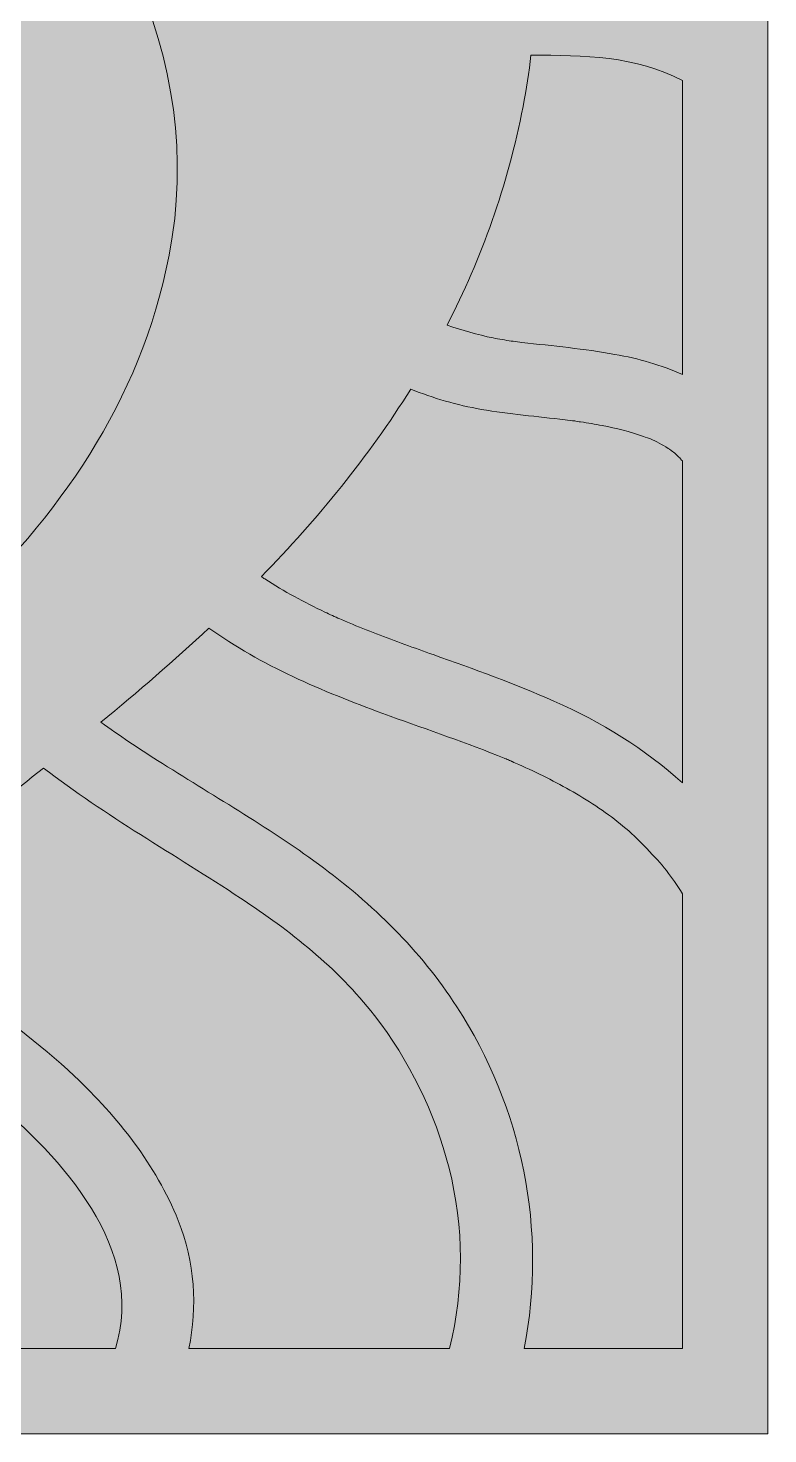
# Model space of a CAD drawing. Extents: x 29 to 970, y -1455 to -44.
# Drawn here: x 725.8 to 970.1, y -1455.5 to -990.9 of the extents above; entities that cross this region are included whole.
import ezdxf

# ---------------------------------------------------------------- set-up
doc = ezdxf.new("R2010")
doc.units = 0
doc.header["$MEASUREMENT"] = 0
doc.layers.add('Layer 1', color=7, linetype='Continuous')

# ---------------------------------------------------------------- blocks, each defined once
blk = doc.blocks.new('block 2')
at = {"layer": 'Layer 1', "true_color": 0x009344}
h = blk.add_hatch(color=114, dxfattribs=at)
h.dxf.hatch_style = 2
h.paths.add_polyline_path([(970.14, -1455.49), (29.31, -1455.49), (29.31, -44.24), (970.14, -44.24)])
at = {"layer": 'Layer 1', "lineweight": 0}
blk.add_lwpolyline([(970.14, -1455.49), (29.31, -1455.49), (29.31, -44.24), (970.14, -44.24), (970.14, -1455.49)], dxfattribs=at)
blk = doc.blocks.new('block 3')
at = {"layer": 'Layer 1', "lineweight": 0}
blk.add_lwpolyline([(29.3, -44.23), (29.3, -1455.5), (970.15, -1455.5), (970.15, -44.23), (29.3, -44.23)], dxfattribs=at)
for points, knots in [([(702.5, -1183.2), (707.38, -1174.89), (711.95, -1165.58), (715.64, -1155.1), (717.46, -1149.86), (719.09, -1144.33), (720.32, -1138.49), (721.57, -1132.66), (722.44, -1126.51), (722.83, -1120.14), (723.2, -1113.76), (723.08, -1107.17), (722.29, -1100.4), (721.5, -1093.69), (720.1, -1086.97), (718.1, -1080.37), (716.04, -1073.43), (713.28, -1066.72), (710.03, -1060.25), (706.79, -1053.75), (702.92, -1047.55), (698.59, -1041.62), (694.31, -1035.81), (689.61, -1030.32), (684.52, -1025.13), (684.52, -1025.13), (682.6, -1023.21), (682.6, -1023.21), (681.96, -1022.57), (681.32, -1021.93), (680.65, -1021.32), (679.3, -1020.11), (677.97, -1018.88), (676.62, -1017.65), (675.24, -1016.47), (673.84, -1015.29), (672.46, -1014.11), (671.77, -1013.52), (671.03, -1012.95), (670.32, -1012.41), (670.32, -1012.41), (668.15, -1010.74), (668.15, -1010.74), (662.32, -1006.31), (656.17, -1002.25), (649.72, -998.66), (643.3, -995.04), (636.53, -991.91), (629.55, -989.28), (629.55, -989.28), (626.91, -988.3), (626.91, -988.3), (626.91, -988.3), (624.26, -987.41), (624.26, -987.41), (622.46, -986.82), (620.71, -986.21), (618.89, -985.71), (618.89, -985.71), (616.16, -984.95), (616.16, -984.95), (615.25, -984.7), (614.34, -984.43), (613.48, -984.26), (613.48, -984.26), (608.19, -983.06), (608.19, -983.06), (601.15, -981.48), (594.06, -980.45), (587, -979.68), (572.88, -978.23), (558.85, -978.45), (545.25, -979.81), (531.64, -981.14), (518.42, -983.65), (505.78, -987.04), (504.25, -987.46), (502.75, -987.88), (501.25, -988.3), (513.77, -958.2), (534.71, -928.13), (561.07, -907.17), (563.6, -909.8), (566.11, -912.07), (568.55, -913.94), (577.97, -921.17), (586.46, -922.77), (593.77, -918.71), (601.08, -914.63), (604.18, -906.58), (603, -894.77), (602.68, -891.67), (602.06, -888.35), (601.18, -884.75), (629.94, -874.98), (662.2, -876.95), (695.47, -898.16), (753.27, -934.97), (784.89, -1001.85), (772.36, -1065.93), (762.74, -1115.17), (735.7, -1152.44), (701.5, -1184.9), (701.84, -1184.33), (702.16, -1183.77), (702.5, -1183.2)], [0, 0, 0, 0, 1, 1, 1, 2, 2, 2, 3, 3, 3, 4, 4, 4, 5, 5, 5, 6, 6, 6, 7, 7, 7, 8, 8, 8, 9, 9, 9, 10, 10, 10, 11, 11, 11, 12, 12, 12, 13, 13, 13, 14, 14, 14, 15, 15, 15, 16, 16, 16, 17, 17, 17, 18, 18, 18, 19, 19, 19, 20, 20, 20, 21, 21, 21, 22, 22, 22, 23, 23, 23, 24, 24, 24, 25, 25, 25, 26, 26, 26, 27, 27, 27, 28, 28, 28, 29, 29, 29, 30, 30, 30, 31, 31, 31, 32, 32, 32, 33, 33, 33, 34, 34, 34, 35, 35, 35, 35]), ([(941.92, -1105.4), (934.98, -1102.22), (927.33, -1100.11), (919.63, -1098.73), (909.47, -1096.91), (899.18, -1095.97), (888.92, -1094.77), (887.94, -1094.67), (886.95, -1094.55), (885.97, -1094.42), (885.82, -1094.4), (885.7, -1094.37), (885.6, -1094.37), (885.53, -1094.37), (885.48, -1094.35), (885.4, -1094.35), (883.38, -1094.01), (881.37, -1093.71), (879.37, -1093.32), (874.23, -1092.23), (869.14, -1090.83), (864.17, -1089.08), (875.51, -1067.04), (884.15, -1043.12), (889.29, -1016.79), (890.4, -1011.16), (891.23, -1005.5), (891.87, -999.84), (909.39, -999.89), (926.54, -1000.08), (941.92, -1008.23), (941.92, -1008.23), (941.92, -1105.4), (941.92, -1105.4)], [0, 0, 0, 0, 1, 1, 1, 2, 2, 2, 3, 3, 3, 4, 4, 4, 5, 5, 5, 6, 6, 6, 7, 7, 7, 8, 8, 8, 9, 9, 9, 10, 10, 10, 11, 11, 11, 11]), ([(941.92, -1240.39), (929.57, -1229.12), (915.1, -1220.24), (899.48, -1213.35), (886.44, -1207.56), (873.03, -1202.74), (859.59, -1197.97), (853.34, -1195.75), (847.09, -1193.49), (840.89, -1191.1), (837.84, -1189.94), (834.81, -1188.74), (831.81, -1187.48), (831.56, -1187.39), (828.98, -1186.25), (828.73, -1186.16), (827.09, -1185.42), (825.46, -1184.68), (823.84, -1183.92), (817, -1180.67), (810.33, -1177.08), (803.98, -1172.97), (803.59, -1172.7), (803.19, -1172.45), (802.82, -1172.2), (821.45, -1153.04), (838.23, -1132.59), (852.18, -1110.2), (859.62, -1113.25), (867.44, -1115.49), (875.49, -1116.91), (884.64, -1118.54), (893.97, -1119.25), (903.19, -1120.36), (904.28, -1120.51), (905.31, -1120.63), (906.37, -1120.75), (906.71, -1120.83), (907.87, -1120.97), (908.29, -1121.05), (910.7, -1121.39), (913.06, -1121.81), (915.45, -1122.25), (920.07, -1123.16), (924.65, -1124.27), (929.1, -1125.85), (929.62, -1126.02), (931.27, -1126.66), (931.34, -1126.66), (932.3, -1127.1), (933.26, -1127.57), (934.22, -1128.06), (935.23, -1128.6), (936.21, -1129.17), (937.2, -1129.81), (937.69, -1130.1), (938.75, -1130.91), (938.95, -1131.01), (939.56, -1131.55), (940.15, -1132.1), (940.74, -1132.66), (941.06, -1132.98), (941.6, -1133.62), (941.92, -1133.97), (941.92, -1133.97), (941.92, -1240.39), (941.92, -1240.39)], [0, 0, 0, 0, 1, 1, 1, 2, 2, 2, 3, 3, 3, 4, 4, 4, 5, 5, 5, 6, 6, 6, 7, 7, 7, 8, 8, 8, 9, 9, 9, 10, 10, 10, 11, 11, 11, 12, 12, 12, 13, 13, 13, 14, 14, 14, 15, 15, 15, 16, 16, 16, 17, 17, 17, 18, 18, 18, 19, 19, 19, 20, 20, 20, 21, 21, 21, 22, 22, 22, 22]), ([(941.92, -1427.27), (941.92, -1427.27), (889.59, -1427.27), (889.59, -1427.27), (897.39, -1388.52), (888.97, -1347.55), (867.39, -1314.31), (855.24, -1295.6), (839.61, -1280.4), (821.72, -1267.23), (804.69, -1254.71), (786.31, -1244.28), (768.52, -1232.91), (762.2, -1228.9), (755.92, -1224.71), (749.82, -1220.31), (762.13, -1210.22), (774.06, -1199.89), (785.48, -1189.18), (802.9, -1201.61), (822.8, -1210.02), (842.98, -1217.43), (855.6, -1222.06), (868.38, -1226.31), (880.88, -1231.33), (880.88, -1231.33), (883.09, -1232.22), (883.09, -1232.22), (883.24, -1232.29), (883.98, -1232.59), (884.44, -1232.78), (884.86, -1232.98), (885.6, -1233.28), (885.72, -1233.33), (886.46, -1233.65), (887.17, -1233.97), (887.91, -1234.29), (890.96, -1235.66), (894.01, -1237.09), (897.02, -1238.59), (902.97, -1241.59), (908.78, -1244.92), (914.31, -1248.66), (920.22, -1252.69), (924.4, -1256.09), (930.14, -1262.04), (935.3, -1267.36), (938.31, -1271.24), (941.92, -1277.03), (941.92, -1277.03), (941.92, -1427.27), (941.92, -1427.27)], [0, 0, 0, 0, 1, 1, 1, 2, 2, 2, 3, 3, 3, 4, 4, 4, 5, 5, 5, 6, 6, 6, 7, 7, 7, 8, 8, 8, 9, 9, 9, 10, 10, 10, 11, 11, 11, 12, 12, 12, 13, 13, 13, 14, 14, 14, 15, 15, 15, 16, 16, 16, 17, 17, 17, 17]), ([(865, -1427.27), (865, -1427.27), (778.91, -1427.27), (778.91, -1427.27), (781.76, -1413.25), (780.88, -1398.88), (775.34, -1384.97), (767.96, -1366.52), (755.41, -1350.82), (741.06, -1337.24), (729.45, -1326.24), (716.46, -1316.89), (703.49, -1307.54), (691.36, -1298.78), (681.05, -1291.42), (670.32, -1281.31), (690.69, -1266.13), (711.12, -1251.02), (730.88, -1235.49), (751.35, -1251.21), (774.13, -1264.03), (795.91, -1278.43), (812.47, -1289.38), (827.75, -1301.26), (840.18, -1317.21), (851.64, -1331.9), (860.18, -1349.37), (864.83, -1367.65), (869.78, -1387.24), (869.85, -1407.51), (865, -1427.27)], [0, 0, 0, 0, 1, 1, 1, 2, 2, 2, 3, 3, 3, 4, 4, 4, 5, 5, 5, 6, 6, 6, 7, 7, 7, 8, 8, 8, 9, 9, 9, 10, 10, 10, 10]), ([(754.64, -1427.27), (754.64, -1427.27), (658.63, -1427.27), (658.63, -1427.27), (658.34, -1421.34), (657.13, -1415.51), (654.72, -1409.8), (650.98, -1400.87), (645.05, -1393.17), (638.04, -1386.57), (630.92, -1379.86), (622.9, -1374.12), (614.93, -1368.51), (610.97, -1365.71), (607.01, -1362.95), (603.1, -1360.07), (602.14, -1359.38), (601.2, -1358.69), (600.29, -1358.01), (599.9, -1357.74), (599.53, -1357.44), (599.16, -1357.17), (597.36, -1355.74), (595.59, -1354.29), (593.87, -1352.81), (591.6, -1350.85), (589.46, -1348.75), (587.4, -1346.61), (607.65, -1329.02), (629.08, -1312.31), (650.88, -1295.87), (659.34, -1304.09), (668.7, -1311.45), (677.68, -1318.19), (683.83, -1322.84), (690.1, -1327.32), (696.38, -1331.85), (699.28, -1333.94), (702.18, -1336.06), (705.04, -1338.2), (706.44, -1339.23), (707.82, -1340.26), (709.17, -1341.32), (709.27, -1341.4), (709.34, -1341.45), (709.42, -1341.49), (709.54, -1341.59), (709.69, -1341.72), (709.86, -1341.86), (710.7, -1342.55), (711.56, -1343.22), (712.42, -1343.91), (725.54, -1354.59), (737.96, -1366.77), (746.67, -1380.96), (755.51, -1395.38), (759.59, -1411.2), (754.64, -1427.27)], [0, 0, 0, 0, 1, 1, 1, 2, 2, 2, 3, 3, 3, 4, 4, 4, 5, 5, 5, 6, 6, 6, 7, 7, 7, 8, 8, 8, 9, 9, 9, 10, 10, 10, 11, 11, 11, 12, 12, 12, 13, 13, 13, 14, 14, 14, 15, 15, 15, 16, 16, 16, 17, 17, 17, 18, 18, 18, 19, 19, 19, 19])]:
    blk.add_open_spline(points, degree=3, knots=knots, dxfattribs=at)

msp = doc.modelspace()

# ---------------------------------------------------------------- block references
at = {"layer": 'Layer 1'}
for name in ['block 3', 'block 2']:
    msp.add_blockref(name, (0, 0), dxfattribs=at)

doc.saveas('drawing.dxf')
